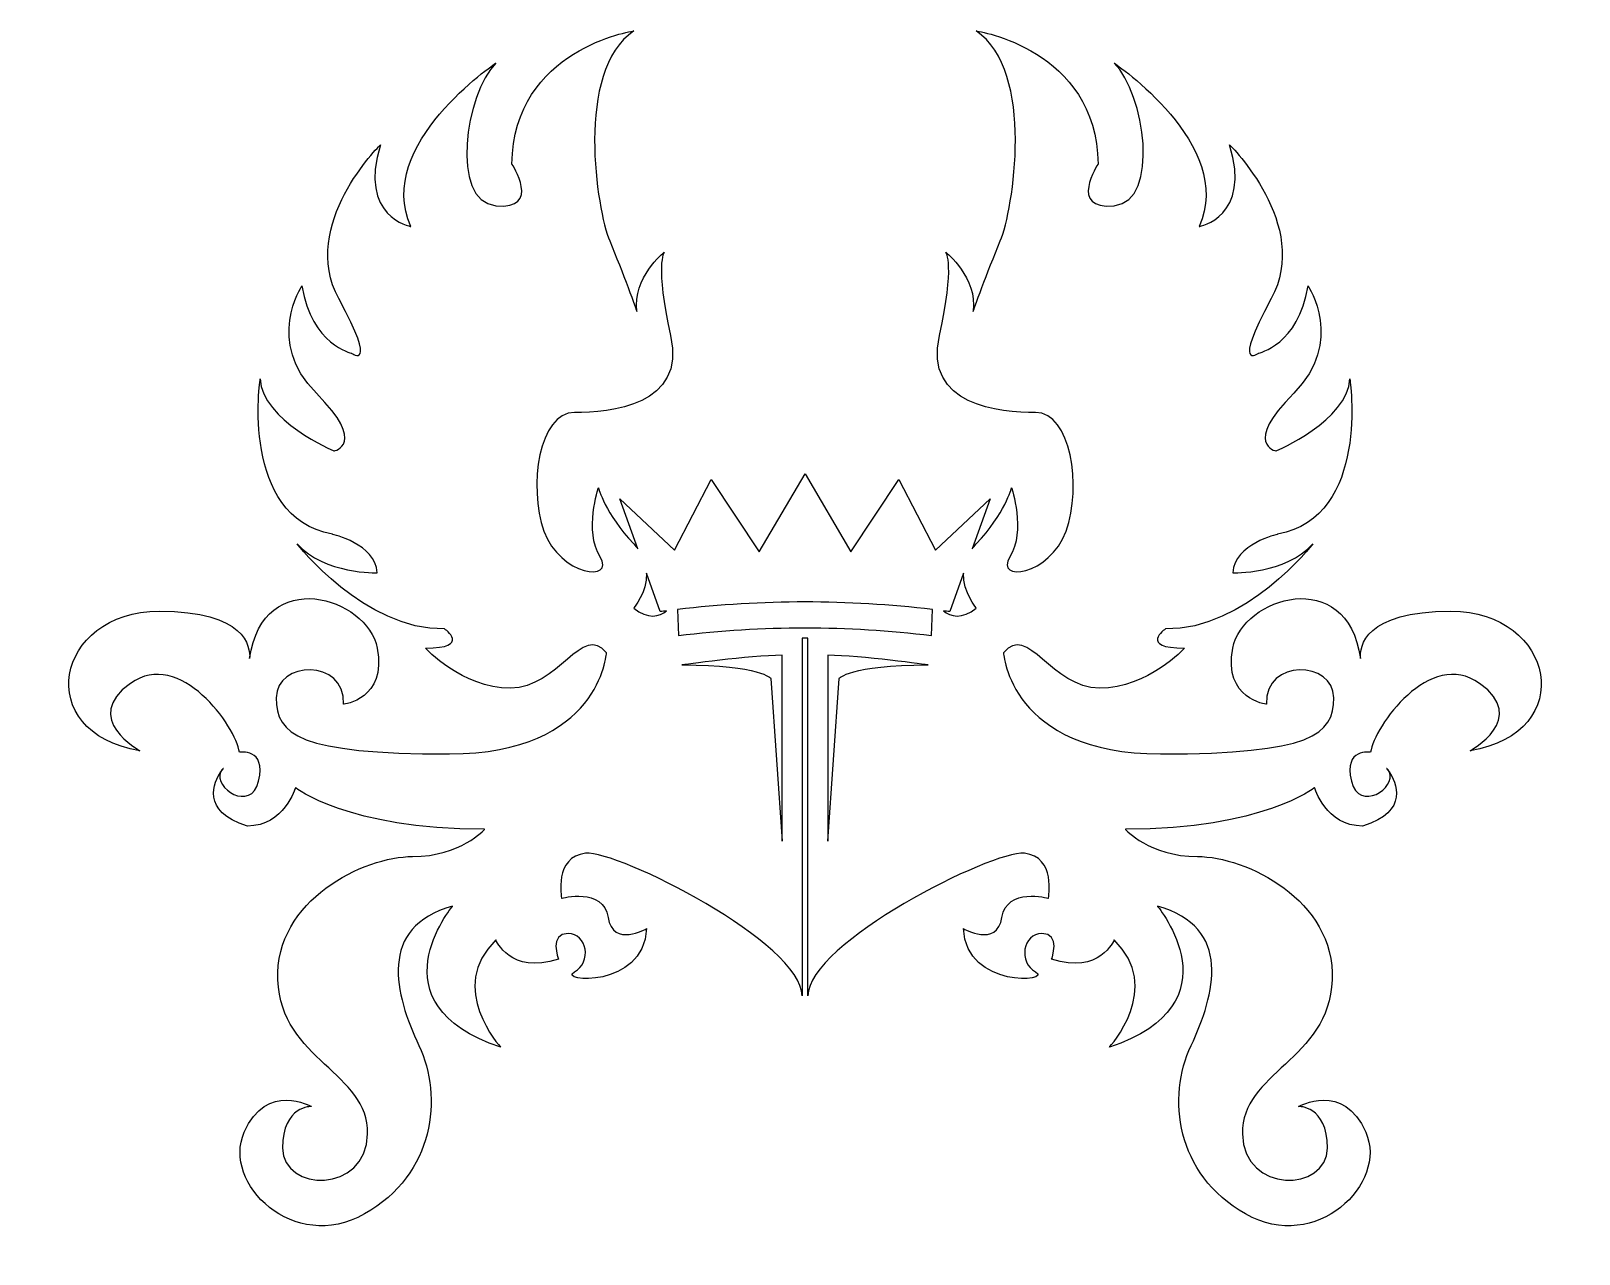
# Model space of a CAD drawing. Header units: centimetres. Extents: x -10.7 to 10.7, y -8.7 to 8.3.
import ezdxf

# ---------------------------------------------------------------- set-up
doc = ezdxf.new("R2010")
doc.units = ezdxf.units.CM
doc.header["$MEASUREMENT"] = 0
doc.layers.add('Camada 1', color=7, linetype='Continuous')

msp = doc.modelspace()

# ---------------------------------------------------------------- linework, layer by layer
at = {"layer": 'Camada 1'}
for points, knots in [([(8.94927, 0.23742), (7.75113, 0.23742), (7.68501, -0.25169), (7.69679, -0.4184), (7.69679, -0.4184), (7.50735, 0.88941), (6.05928, 0.42745), (5.92808, -0.27351), (5.92808, -0.27351), (5.79478, -0.98445), (6.39457, -1.05123), (6.39457, -1.05123), (6.39457, -1.05123), (6.37219, -0.40684), (7.32731, -0.45129), (7.32731, -0.96225), (7.32731, -0.96225), (7.32731, -1.47324), (7.01637, -1.73981), (4.92831, -1.73981), (4.92831, -1.73981), (2.83985, -1.73981), (2.75103, -0.3403), (2.75103, -0.3403), (2.75103, -0.3403), (3.08438, 0.08187), (3.41757, -0.82901), (4.084, -0.82901), (4.084, -0.82901), (4.75038, -0.82901), (5.26121, -0.27354), (5.26121, -0.27354), (5.26121, -0.27354), (4.61721, -0.27354), (4.99491, -0.00689), (4.99491, -0.00689), (4.99491, -0.00689), (6.1056, -0.02922), (7.0386, 1.17045), (7.0386, 1.17045), (7.0386, 1.17045), (6.66122, 0.74833), (5.92809, 0.77059), (5.92809, 0.77059), (5.92809, 0.77059), (5.95016, 1.17045), (6.54986, 1.30375), (6.54986, 1.30375), (6.54986, 1.30375), (7.83846, 1.54812), (7.54959, 3.45873), (7.54959, 3.45873), (7.54959, 3.45873), (7.52718, 2.88107), (6.52793, 2.45898), (6.52793, 2.45898), (6.52793, 2.45898), (6.52793, 2.45898), (6.06126, 2.5478), (6.77201, 3.25876), (6.77201, 3.25876), (7.48302, 3.96943), (6.97204, 4.74712), (6.97204, 4.74712), (6.97204, 4.74712), (6.83874, 3.92509), (6.28344, 3.81409), (6.28344, 3.81409), (6.28344, 3.81409), (6.28344, 3.81409), (5.90575, 3.54755), (6.46121, 4.56948), (6.46121, 4.56948), (7.01641, 5.59133), (5.88349, 6.70202), (5.88349, 6.70202), (5.88349, 6.70202), (6.19456, 5.7025), (5.46142, 5.56917), (5.46142, 5.56917), (5.46142, 5.56917), (5.97228, 6.70201), (4.28387, 7.83517), (4.28387, 7.83517), (4.28387, 7.83517), (4.70604, 7.41308), (4.92829, 5.92456), (4.28387, 5.85791), (4.28387, 5.85791), (3.63956, 5.79126), (4.06159, 6.43557), (4.06159, 6.43557), (4.06159, 6.43557), (4.03963, 8.03514), (2.37363, 8.27943), (2.37363, 8.27943), (2.37363, 8.27943), (3.19545, 7.72402), (2.88449, 5.79124), (2.70653, 5.3692), (2.70653, 5.3692), (2.52873, 4.94703), (2.329, 4.39178), (2.329, 4.39178), (2.329, 4.39178), (2.3957, 4.85821), (1.95131, 5.21373), (1.95131, 5.21373), (1.95131, 5.21373), (1.95131, 5.21373), (2.08461, 5.03609), (1.86249, 4.05859), (1.86249, 4.05859), (1.64035, 3.08098), (2.70654, 2.99216), (3.19546, 2.99216), (3.19546, 2.99216), (3.68422, 2.99216), (3.83961, 1.97023), (3.61747, 1.34833), (3.61747, 1.34833), (3.39533, 0.72603), (2.61774, 0.63729), (2.83986, 0.99281), (2.83986, 0.99281), (3.06214, 1.34833), (2.86224, 1.94793), (2.86224, 1.94793), (2.86224, 1.94793), (2.86224, 1.94793), (2.77313, 1.59249), (2.37363, 1.17045), (2.37363, 1.17045), (2.35199, 1.14791), (2.33407, 1.12523), (2.31704, 1.10266), (2.31704, 1.10266), (2.31704, 1.10266), (2.56572, 1.79616), (2.56572, 1.79616), (2.56572, 1.79616), (2.56572, 1.79616), (1.81052, 1.08517), (1.81052, 1.08517), (1.81052, 1.08517), (1.81052, 1.08517), (1.29953, 2.06273), (1.29953, 2.06273), (1.29953, 2.06273), (1.29953, 2.06273), (0.63299, 1.06305), (0.63299, 1.06305), (0.63299, 1.06305), (0.63299, 1.06305), (0, 2.14051), (0, 2.14051), (0, 2.14051), (0, 2.14051), (-0.63325, 1.06305), (-0.63325, 1.06305), (-0.63325, 1.06305), (-0.63325, 1.06305), (-1.29979, 2.06273), (-1.29979, 2.06273), (-1.29979, 2.06273), (-1.29979, 2.06273), (-1.81049, 1.0852), (-1.81049, 1.0852), (-1.81049, 1.0852), (-1.81049, 1.0852), (-2.56604, 1.79616), (-2.56604, 1.79616), (-2.56604, 1.79616), (-2.56604, 1.79616), (-2.31704, 1.10274), (-2.31704, 1.10274), (-2.31704, 1.10274), (-2.33421, 1.12534), (-2.35197, 1.14804), (-2.37332, 1.17045), (-2.37332, 1.17045), (-2.77326, 1.59249), (-2.86224, 1.94793), (-2.86224, 1.94793), (-2.86224, 1.94793), (-2.86224, 1.94793), (-3.06229, 1.34833), (-2.84001, 0.99281), (-2.84001, 0.99281), (-2.61787, 0.63729), (-3.39519, 0.72603), (-3.61746, 1.34833), (-3.61746, 1.34833), (-3.8396, 1.97026), (-3.68403, 2.99216), (-3.19558, 2.99216), (-3.19558, 2.99216), (-2.70666, 2.99216), (-1.64017, 3.08098), (-1.86248, 4.05859), (-1.86248, 4.05859), (-2.08462, 5.03609), (-1.9513, 5.21373), (-1.9513, 5.21373), (-1.9513, 5.21373), (-1.9513, 5.21373), (-2.39572, 4.85821), (-2.32913, 4.39178), (-2.32913, 4.39178), (-2.32913, 4.39178), (-2.52902, 4.94703), (-2.70666, 5.3692), (-2.70666, 5.3692), (-2.8843, 5.79124), (-3.19558, 7.72399), (-2.37331, 8.27943), (-2.37331, 8.27943), (-2.37331, 8.27943), (-4.03963, 8.03514), (-4.06188, 6.43555), (-4.06188, 6.43555), (-4.06188, 6.43555), (-3.63968, 5.79124), (-4.28416, 5.85789), (-4.28416, 5.85789), (-4.92802, 5.92454), (-4.70604, 7.41306), (-4.28416, 7.83515), (-4.28416, 7.83515), (-4.28416, 7.83515), (-5.97241, 6.70202), (-5.46156, 5.56915), (-5.46156, 5.56915), (-5.46156, 5.56915), (-6.19469, 5.70247), (-5.88344, 6.70199), (-5.88344, 6.70199), (-5.88344, 6.70199), (-7.01652, 5.5913), (-6.46116, 4.56945), (-6.46116, 4.56945), (-5.90567, 3.54752), (-6.28336, 3.81406), (-6.28336, 3.81406), (-6.28336, 3.81406), (-6.28336, 3.81406), (-6.83869, 3.92505), (-6.97199, 4.74709), (-6.97199, 4.74709), (-6.97199, 4.74709), (-7.48298, 3.9694), (-6.77194, 3.25873), (-6.77194, 3.25873), (-6.06135, 2.54777), (-6.52757, 2.45895), (-6.52757, 2.45895), (-6.52757, 2.45895), (-6.52757, 2.45895), (-7.52748, 2.88107), (-7.54955, 3.4587), (-7.54955, 3.4587), (-7.54955, 3.4587), (-7.8384, 1.54809), (-6.54993, 1.30372), (-6.54993, 1.30372), (-6.54993, 1.30372), (-5.95012, 1.1704), (-5.92803, 0.77056), (-5.92803, 0.77056), (-5.92803, 0.77056), (-6.66087, 0.74831), (-7.03857, 1.17042), (-7.03857, 1.17042), (-7.03857, 1.17042), (-6.10554, -0.02923), (-4.99488, -0.00692), (-4.99488, -0.00692), (-4.99488, -0.00692), (-4.61719, -0.27357), (-5.2615, -0.27357), (-5.2615, -0.27357), (-5.2615, -0.27357), (-4.75051, -0.82904), (-4.0841, -0.82904), (-4.0841, -0.82904), (-3.41769, -0.82904), (-3.08435, 0.08181), (-2.751, -0.34033), (-2.751, -0.34033), (-2.751, -0.34033), (-2.83998, -1.73984), (-4.92802, -1.73984), (-4.92802, -1.73984), (-7.01651, -1.73984), (-7.32761, -1.47327), (-7.32761, -0.96228), (-7.32761, -0.96228), (-7.32761, -0.45132), (-6.3722, -0.40687), (-6.39429, -1.05126), (-6.39429, -1.05126), (-6.39429, -1.05126), (-5.79448, -0.98451), (-5.92807, -0.27354), (-5.92807, -0.27354), (-6.05944, 0.42745), (-7.50766, 0.88941), (-7.69694, -0.41843), (-7.69694, -0.41843), (-7.68485, -0.25172), (-7.75113, 0.23739), (-8.94929, 0.23739), (-8.94929, 0.23739), (-10.39317, 0.23739), (-10.72668, -1.45092), (-9.21591, -1.69539), (-9.21591, -1.69539), (-9.21591, -1.69539), (-10.03773, -1.2511), (-9.34923, -0.76226), (-9.34923, -0.76226), (-8.66028, -0.27352), (-7.88296, -1.36218), (-7.83846, -1.71759), (-7.83846, -1.71759), (-7.83846, -1.71759), (-7.46093, -1.65099), (-7.57184, -2.11738), (-7.57184, -2.11738), (-7.67561, -2.55331), (-8.20586, -2.21353), (-8.09402, -1.98578), (-8.09402, -1.98578), (-8.1848, -2.12381), (-8.38813, -2.53767), (-7.72755, -2.73942), (-7.72755, -2.73942), (-7.21656, -2.73942), (-7.06114, -2.20634), (-7.06114, -2.20634), (-7.06114, -2.20634), (-7.06114, -2.20634), (-6.3501, -2.78393), (-4.43941, -2.78393), (-4.43941, -2.78393), (-4.43941, -2.78393), (-4.7726, -3.16162), (-5.43916, -3.16162), (-5.43916, -3.16162), (-6.10557, -3.16162), (-7.34969, -3.76135), (-7.30535, -4.87218), (-7.30535, -4.87218), (-7.26071, -5.98287), (-6.03882, -6.16062), (-6.06136, -7.00477), (-6.06136, -7.00477), (-6.08345, -7.84929), (-7.23862, -7.80463), (-7.23862, -7.20482), (-7.23862, -7.20482), (-7.23862, -6.60501), (-6.83868, -6.6271), (-6.83868, -6.6271), (-6.83868, -6.6271), (-6.83868, -6.6271), (-7.4609, -6.27163), (-7.77171, -6.98254), (-7.77171, -6.98254), (-8.08297, -7.69374), (-7.08321, -8.67093), (-6.10555, -8.11562), (-6.10555, -8.11562), (-5.12821, -7.56013), (-5.01697, -6.49402), (-5.35032, -5.78297), (-5.35032, -5.78297), (-5.68367, -5.07217), (-5.92804, -4.13906), (-4.88381, -3.85035), (-4.88381, -3.85035), (-4.88381, -3.85035), (-6.01673, -5.20549), (-4.2174, -5.80552), (-4.2174, -5.80552), (-4.2174, -5.80552), (-4.97263, -4.98335), (-4.28413, -4.31695), (-4.28413, -4.31695), (-4.28413, -4.31695), (-4.08408, -4.8055), (-3.41767, -4.58349), (-3.41767, -4.58349), (-3.41767, -4.58349), (-3.55083, -4.22794), (-3.28437, -4.22794), (-3.28437, -4.22794), (-3.01759, -4.22794), (-2.95102, -4.6278), (-3.19555, -4.7611), (-3.19555, -4.7611), (-3.43976, -4.89448), (-2.23998, -5.00547), (-2.1958, -4.16129), (-2.1958, -4.16129), (-2.1958, -4.16129), (-2.66231, -4.42791), (-2.72888, -4.00574), (-2.72888, -4.00574), (-2.79561, -3.58378), (-3.37303, -3.73917), (-3.37303, -3.73917), (-3.37303, -3.73917), (-3.37303, -3.73917), (-3.4841, -3.16161), (-3.03984, -3.11724), (-3.03984, -3.11724), (-2.59555, -3.07284), (-0.04071, -4.36123), (-0.04071, -5.09437), (-0.04071, -5.09437), (-0.04071, -4.54004), (-0.04071, -0.57984), (-0.04071, -0.13674), (-0.04071, -0.13674), (-0.04071, -0.13674), (0.00004, -0.13666), (0.00004, -0.13666), (0.00004, -0.13666), (0.00004, -0.13666), (0.04081, -0.13674), (0.04081, -0.13674), (0.04081, -0.13674), (0.04081, -0.57984), (0.04081, -4.54004), (0.04081, -5.09437), (0.04081, -5.09437), (0.04081, -4.36124), (2.59565, -3.07287), (3.03978, -3.11724), (3.03978, -3.11724), (3.4842, -3.16161), (3.37297, -3.73917), (3.37297, -3.73917), (3.37297, -3.73917), (3.37297, -3.73917), (2.79554, -3.58378), (2.72895, -4.00574), (2.72895, -4.00574), (2.66238, -4.42791), (2.19574, -4.16129), (2.19574, -4.16129), (2.19574, -4.16129), (2.24008, -5.00547), (3.43973, -4.89448), (3.19549, -4.7611), (3.19549, -4.7611), (2.95112, -4.6278), (3.01766, -4.22794), (3.28415, -4.22794), (3.28415, -4.22794), (3.55093, -4.22794), (3.41763, -4.58349), (3.41763, -4.58349), (3.41763, -4.58349), (4.08406, -4.8055), (4.28393, -4.31695), (4.28393, -4.31695), (4.28393, -4.31695), (4.97256, -4.98336), (4.21733, -5.80552), (4.21733, -5.80552), (4.21733, -5.80552), (6.01679, -5.2055), (4.88376, -3.85035), (4.88376, -3.85035), (4.88376, -3.85035), (5.92815, -4.13906), (5.6836, -5.07217), (5.35041, -5.78297), (5.35041, -5.78297), (5.01706, -6.49401), (5.12827, -7.56012), (6.10564, -8.11562), (6.10564, -8.11562), (7.08298, -8.67093), (8.0829, -7.69374), (7.7718, -6.98254), (7.7718, -6.98254), (7.46102, -6.27166), (6.83877, -6.6271), (6.83877, -6.6271), (6.83877, -6.6271), (6.83877, -6.6271), (7.23853, -6.60501), (7.23853, -7.20482), (7.23853, -7.20482), (7.23853, -7.80466), (6.08354, -7.84929), (6.06132, -7.00477), (6.06132, -7.00477), (6.03904, -6.16064), (7.26094, -5.98287), (7.30515, -4.87218), (7.30515, -4.87218), (7.34979, -3.76135), (6.10563, -3.16162), (5.43926, -3.16162), (5.43926, -3.16162), (4.7727, -3.16162), (4.43951, -2.78393), (4.43951, -2.78393), (4.43951, -2.78393), (6.35007, -2.78393), (7.06108, -2.20634), (7.06108, -2.20634), (7.06108, -2.20634), (7.06108, -2.20634), (7.2165, -2.73942), (7.72735, -2.73942), (7.72735, -2.73942), (8.38825, -2.53768), (8.18492, -2.12379), (8.09396, -1.98578), (8.09396, -1.98578), (8.20593, -2.21351), (7.67597, -2.55328), (7.5718, -2.11738), (7.5718, -2.11738), (7.46102, -1.651), (7.83855, -1.71759), (7.83855, -1.71759), (7.83855, -1.71759), (7.88305, -1.36215), (8.66064, -0.27352), (9.34916, -0.76226), (9.34916, -0.76226), (10.03779, -1.2511), (9.21602, -1.69539), (9.21602, -1.69539), (9.21602, -1.69539), (10.72637, -1.45088), (10.39347, 0.23742), (8.94927, 0.23742)], [0, 0, 0, 0, 0.00729927, 0.00729927, 0.00729927, 0.00729927, 0.01459854, 0.01459854, 0.01459854, 0.01459854, 0.02189781, 0.02189781, 0.02189781, 0.02189781, 0.02919708, 0.02919708, 0.02919708, 0.02919708, 0.03649635, 0.03649635, 0.03649635, 0.03649635, 0.04379562, 0.04379562, 0.04379562, 0.04379562, 0.05109489, 0.05109489, 0.05109489, 0.05109489, 0.05839416, 0.05839416, 0.05839416, 0.05839416, 0.06569343, 0.06569343, 0.06569343, 0.06569343, 0.0729927, 0.0729927, 0.0729927, 0.0729927, 0.08029197, 0.08029197, 0.08029197, 0.08029197, 0.08759124, 0.08759124, 0.08759124, 0.08759124, 0.09489051, 0.09489051, 0.09489051, 0.09489051, 0.10218978, 0.10218978, 0.10218978, 0.10218978, 0.10948905, 0.10948905, 0.10948905, 0.10948905, 0.11678832, 0.11678832, 0.11678832, 0.11678832, 0.12408759, 0.12408759, 0.12408759, 0.12408759, 0.13138686, 0.13138686, 0.13138686, 0.13138686, 0.13868613, 0.13868613, 0.13868613, 0.13868613, 0.1459854, 0.1459854, 0.1459854, 0.1459854, 0.15328467, 0.15328467, 0.15328467, 0.15328467, 0.16058394, 0.16058394, 0.16058394, 0.16058394, 0.16788321, 0.16788321, 0.16788321, 0.16788321, 0.17518248, 0.17518248, 0.17518248, 0.17518248, 0.18248175, 0.18248175, 0.18248175, 0.18248175, 0.18978102, 0.18978102, 0.18978102, 0.18978102, 0.19708029, 0.19708029, 0.19708029, 0.19708029, 0.20437956, 0.20437956, 0.20437956, 0.20437956, 0.21167883, 0.21167883, 0.21167883, 0.21167883, 0.2189781, 0.2189781, 0.2189781, 0.2189781, 0.22627737, 0.22627737, 0.22627737, 0.22627737, 0.23357664, 0.23357664, 0.23357664, 0.23357664, 0.24087591, 0.24087591, 0.24087591, 0.24087591, 0.24817518, 0.24817518, 0.24817518, 0.24817518, 0.25547445, 0.25547445, 0.25547445, 0.25547445, 0.26277372, 0.26277372, 0.26277372, 0.26277372, 0.27007299, 0.27007299, 0.27007299, 0.27007299, 0.27737226, 0.27737226, 0.27737226, 0.27737226, 0.28467153, 0.28467153, 0.28467153, 0.28467153, 0.2919708, 0.2919708, 0.2919708, 0.2919708, 0.29927007, 0.29927007, 0.29927007, 0.29927007, 0.30656934, 0.30656934, 0.30656934, 0.30656934, 0.31386861, 0.31386861, 0.31386861, 0.31386861, 0.32116788, 0.32116788, 0.32116788, 0.32116788, 0.32846715, 0.32846715, 0.32846715, 0.32846715, 0.33576642, 0.33576642, 0.33576642, 0.33576642, 0.34306569, 0.34306569, 0.34306569, 0.34306569, 0.35036496, 0.35036496, 0.35036496, 0.35036496, 0.35766423, 0.35766423, 0.35766423, 0.35766423, 0.3649635, 0.3649635, 0.3649635, 0.3649635, 0.37226277, 0.37226277, 0.37226277, 0.37226277, 0.37956204, 0.37956204, 0.37956204, 0.37956204, 0.38686131, 0.38686131, 0.38686131, 0.38686131, 0.39416058, 0.39416058, 0.39416058, 0.39416058, 0.40145985, 0.40145985, 0.40145985, 0.40145985, 0.40875912, 0.40875912, 0.40875912, 0.40875912, 0.41605839, 0.41605839, 0.41605839, 0.41605839, 0.42335766, 0.42335766, 0.42335766, 0.42335766, 0.43065693, 0.43065693, 0.43065693, 0.43065693, 0.4379562, 0.4379562, 0.4379562, 0.4379562, 0.44525547, 0.44525547, 0.44525547, 0.44525547, 0.45255474, 0.45255474, 0.45255474, 0.45255474, 0.45985401, 0.45985401, 0.45985401, 0.45985401, 0.46715328, 0.46715328, 0.46715328, 0.46715328, 0.47445255, 0.47445255, 0.47445255, 0.47445255, 0.48175182, 0.48175182, 0.48175182, 0.48175182, 0.48905109, 0.48905109, 0.48905109, 0.48905109, 0.49635036, 0.49635036, 0.49635036, 0.49635036, 0.50364964, 0.50364964, 0.50364964, 0.50364964, 0.51094891, 0.51094891, 0.51094891, 0.51094891, 0.51824818, 0.51824818, 0.51824818, 0.51824818, 0.52554745, 0.52554745, 0.52554745, 0.52554745, 0.53284672, 0.53284672, 0.53284672, 0.53284672, 0.54014599, 0.54014599, 0.54014599, 0.54014599, 0.54744526, 0.54744526, 0.54744526, 0.54744526, 0.55474453, 0.55474453, 0.55474453, 0.55474453, 0.5620438, 0.5620438, 0.5620438, 0.5620438, 0.56934307, 0.56934307, 0.56934307, 0.56934307, 0.57664234, 0.57664234, 0.57664234, 0.57664234, 0.58394161, 0.58394161, 0.58394161, 0.58394161, 0.59124088, 0.59124088, 0.59124088, 0.59124088, 0.59854015, 0.59854015, 0.59854015, 0.59854015, 0.60583942, 0.60583942, 0.60583942, 0.60583942, 0.61313869, 0.61313869, 0.61313869, 0.61313869, 0.62043796, 0.62043796, 0.62043796, 0.62043796, 0.62773723, 0.62773723, 0.62773723, 0.62773723, 0.6350365, 0.6350365, 0.6350365, 0.6350365, 0.64233577, 0.64233577, 0.64233577, 0.64233577, 0.64963504, 0.64963504, 0.64963504, 0.64963504, 0.65693431, 0.65693431, 0.65693431, 0.65693431, 0.66423358, 0.66423358, 0.66423358, 0.66423358, 0.67153285, 0.67153285, 0.67153285, 0.67153285, 0.67883212, 0.67883212, 0.67883212, 0.67883212, 0.68613139, 0.68613139, 0.68613139, 0.68613139, 0.69343066, 0.69343066, 0.69343066, 0.69343066, 0.70072993, 0.70072993, 0.70072993, 0.70072993, 0.7080292, 0.7080292, 0.7080292, 0.7080292, 0.71532847, 0.71532847, 0.71532847, 0.71532847, 0.72262774, 0.72262774, 0.72262774, 0.72262774, 0.72992701, 0.72992701, 0.72992701, 0.72992701, 0.73722628, 0.73722628, 0.73722628, 0.73722628, 0.74452555, 0.74452555, 0.74452555, 0.74452555, 0.75182482, 0.75182482, 0.75182482, 0.75182482, 0.75912409, 0.75912409, 0.75912409, 0.75912409, 0.76642336, 0.76642336, 0.76642336, 0.76642336, 0.77372263, 0.77372263, 0.77372263, 0.77372263, 0.7810219, 0.7810219, 0.7810219, 0.7810219, 0.78832117, 0.78832117, 0.78832117, 0.78832117, 0.79562044, 0.79562044, 0.79562044, 0.79562044, 0.80291971, 0.80291971, 0.80291971, 0.80291971, 0.81021898, 0.81021898, 0.81021898, 0.81021898, 0.81751825, 0.81751825, 0.81751825, 0.81751825, 0.82481752, 0.82481752, 0.82481752, 0.82481752, 0.83211679, 0.83211679, 0.83211679, 0.83211679, 0.83941606, 0.83941606, 0.83941606, 0.83941606, 0.84671533, 0.84671533, 0.84671533, 0.84671533, 0.8540146, 0.8540146, 0.8540146, 0.8540146, 0.86131387, 0.86131387, 0.86131387, 0.86131387, 0.86861314, 0.86861314, 0.86861314, 0.86861314, 0.87591241, 0.87591241, 0.87591241, 0.87591241, 0.88321168, 0.88321168, 0.88321168, 0.88321168, 0.89051095, 0.89051095, 0.89051095, 0.89051095, 0.89781022, 0.89781022, 0.89781022, 0.89781022, 0.90510949, 0.90510949, 0.90510949, 0.90510949, 0.91240876, 0.91240876, 0.91240876, 0.91240876, 0.91970803, 0.91970803, 0.91970803, 0.91970803, 0.9270073, 0.9270073, 0.9270073, 0.9270073, 0.93430657, 0.93430657, 0.93430657, 0.93430657, 0.94160584, 0.94160584, 0.94160584, 0.94160584, 0.94890511, 0.94890511, 0.94890511, 0.94890511, 0.95620438, 0.95620438, 0.95620438, 0.95620438, 0.96350365, 0.96350365, 0.96350365, 0.96350365, 0.97080292, 0.97080292, 0.97080292, 0.97080292, 0.97810219, 0.97810219, 0.97810219, 0.97810219, 0.98540146, 0.98540146, 0.98540146, 0.98540146, 1, 1, 1, 1]), ([(-2.37331, 0.28177), (-2.37331, 0.28177), (-2.1903, 0.49637), (-2.19641, 0.7659), (-2.19641, 0.7659), (-2.19641, 0.7659), (-2.00517, 0.23287), (-2.00517, 0.23287), (-2.00517, 0.23287), (-1.97604, 0.23681), (-1.94667, 0.23946), (-1.91741, 0.24332), (-1.91741, 0.24332), (-2.02025, 0.16384), (-2.17506, 0.11844), (-2.37331, 0.28177)], [0, 0, 0, 0, 0.2, 0.2, 0.2, 0.2, 0.4, 0.4, 0.4, 0.4, 0.6, 0.6, 0.6, 0.6, 1, 1, 1, 1]), ([(1.91741, 0.24332), (1.94654, 0.23946), (1.97609, 0.23681), (2.0052, 0.23287), (2.0052, 0.23287), (2.0052, 0.23287), (2.19641, 0.76611), (2.19641, 0.76611), (2.19641, 0.76611), (2.19003, 0.49642), (2.37363, 0.28176), (2.37363, 0.28176), (2.37363, 0.28176), (2.17509, 0.11844), (2.02015, 0.16384), (1.91741, 0.24332)], [0, 0, 0, 0, 0.2, 0.2, 0.2, 0.2, 0.4, 0.4, 0.4, 0.4, 0.6, 0.6, 0.6, 0.6, 1, 1, 1, 1]), ([(1.7544, -0.09868), (0.5891, 0.04285), (-0.58891, 0.04285), (-1.75437, -0.09868), (-1.75437, -0.09868), (-1.75437, -0.09868), (-1.76778, 0.26102), (-1.76778, 0.26102), (-1.76778, 0.26102), (-0.59308, 0.40098), (0.59315, 0.40098), (1.76785, 0.26102), (1.76785, 0.26102), (1.76785, 0.26102), (1.7544, -0.09868), (1.7544, -0.09868)], [0, 0, 0, 0, 0.2, 0.2, 0.2, 0.2, 0.4, 0.4, 0.4, 0.4, 0.6, 0.6, 0.6, 0.6, 1, 1, 1, 1]), ([(-0.31663, -2.95062), (-0.31663, -2.95062), (-0.47205, -0.6956), (-0.47205, -0.6956), (-0.47205, -0.6956), (-0.47205, -0.6956), (-0.60535, -0.50685), (-1.70511, -0.50685), (-1.70511, -0.50685), (-1.70511, -0.50685), (-0.77179, -0.37353), (-0.3166, -0.37353), (-0.3166, -0.37353), (-0.3166, -0.37353), (-0.3166, -2.95062), (-0.3166, -2.95062), (-0.3166, -2.95062), (-0.3166, -2.95062), (-0.31663, -2.95062), (-0.31663, -2.95062)], [0, 0, 0, 0, 0.16666667, 0.16666667, 0.16666667, 0.16666667, 0.33333333, 0.33333333, 0.33333333, 0.33333333, 0.5, 0.5, 0.5, 0.5, 0.66666667, 0.66666667, 0.66666667, 0.66666667, 1, 1, 1, 1]), ([(0.4722, -0.69558), (0.4722, -0.69558), (0.31662, -2.9506), (0.31662, -2.9506), (0.31662, -2.9506), (0.31662, -2.9506), (0.31662, -0.37351), (0.31662, -0.37351), (0.31662, -0.37351), (0.77213, -0.37351), (1.70513, -0.50683), (1.70513, -0.50683), (1.70513, -0.50683), (0.60553, -0.50685), (0.4722, -0.69558), (0.4722, -0.69558)], [0, 0, 0, 0, 0.2, 0.2, 0.2, 0.2, 0.4, 0.4, 0.4, 0.4, 0.6, 0.6, 0.6, 0.6, 1, 1, 1, 1]), ([(-8.09403, -1.98579), (-8.07477, -1.95674), (-8.06075, -1.93967), (-8.06075, -1.93967), (-8.06075, -1.93967), (-8.07522, -1.95438), (-8.08612, -1.96984), (-8.09403, -1.98579)], [0, 0, 0, 0, 0.33333333, 0.33333333, 0.33333333, 0.33333333, 1, 1, 1, 1]), ([(8.09387, -1.98579), (8.08612, -1.96981), (8.07524, -1.95436), (8.06043, -1.93967), (8.06043, -1.93967), (8.06043, -1.93967), (8.07492, -1.95674), (8.09387, -1.98579)], [0, 0, 0, 0, 0.33333333, 0.33333333, 0.33333333, 0.33333333, 1, 1, 1, 1])]:
    msp.add_open_spline(points, degree=3, knots=knots, dxfattribs=at)

doc.saveas('drawing.dxf')
